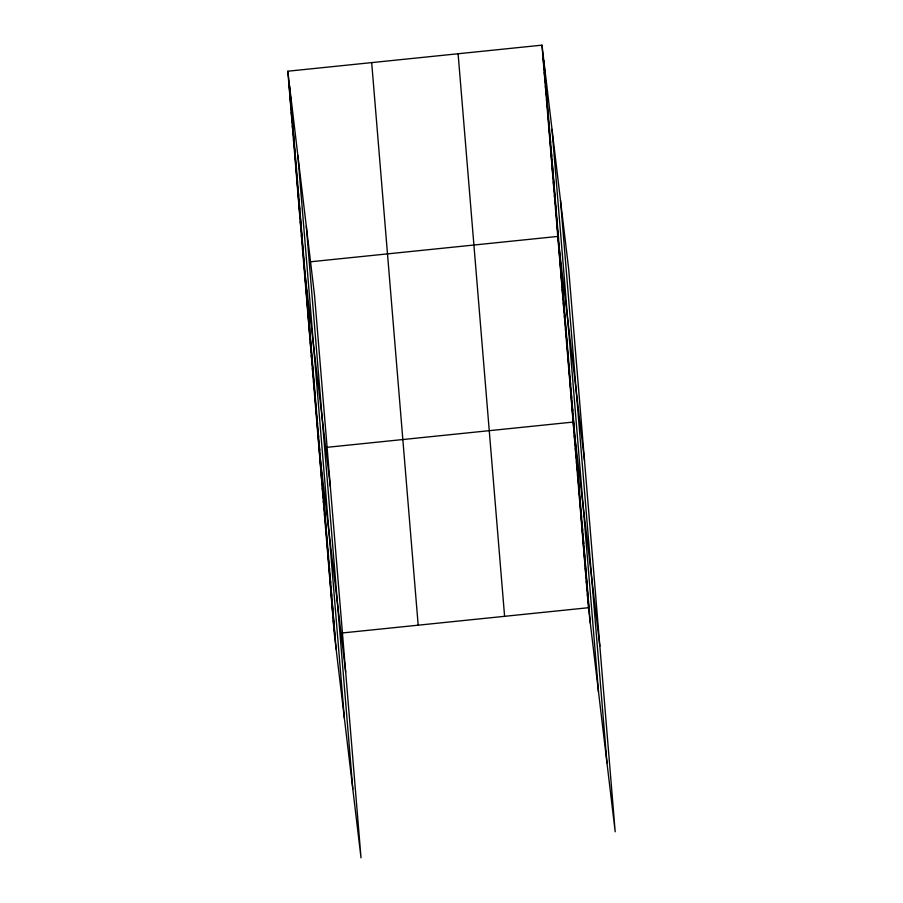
<?xml version="1.0" encoding="UTF-8"?>
<svg xmlns="http://www.w3.org/2000/svg" width="903" height="903" viewBox="0 0 903 903"><rect width="100%" height="100%" fill="white"/><g stroke="black" fill="none" stroke-linecap="round" stroke-linejoin="round"><path stroke-width="1.35" d="M287.809 71.213L314.537 295.281L361.019 857.85L334.302 633.782L287.809 71.213L541.981 45.15L568.698 269.218L615.191 831.787L588.463 607.719L541.981 45.15M310.609 261.768L557.783 236.428L584.501 460.485M325.949 447.425L573.123 422.073L599.84 646.13M341.3 633.071L588.463 607.719M543.109 58.808L544.949 74.249M544.238 72.477L546.078 87.907M545.367 86.135L547.207 101.576M546.496 99.804L548.335 115.234M547.624 113.462L549.464 128.892M548.753 127.12L550.593 142.561M549.882 140.789L551.722 156.219M551.011 154.447L552.85 169.888M552.139 168.116L553.979 183.546M553.268 181.774L555.108 197.204M554.397 195.432L556.237 210.873M555.526 209.101L557.365 224.531M556.654 222.759L558.494 238.2M558.878 249.679L560.718 265.121M559.973 262.942L561.813 278.384M561.068 276.205L562.908 291.635M562.163 289.468L564.003 304.898M563.258 302.731L565.109 318.161M564.364 315.982L566.204 331.424M565.459 329.245L567.298 344.675M566.553 342.508L568.393 357.938M567.648 355.771L569.488 371.201M568.743 369.022L570.583 384.464M569.838 382.285L571.678 397.726M570.933 395.548L572.773 410.978M572.028 408.811L573.868 424.241M574.218 435.325L576.058 450.766M575.313 448.588L577.152 464.029M576.419 461.851L578.259 477.281M577.514 475.113L579.354 490.543M578.609 488.376L580.448 503.806M579.703 501.628L581.543 517.069M580.798 514.891L582.638 530.332M581.893 528.153L583.733 543.583M582.988 541.416L584.828 556.846M584.083 554.679L585.923 570.109M585.178 567.931L587.018 583.372M586.273 581.193L588.113 596.635M587.368 594.456L589.207 609.886M288.937 84.882L290.789 100.312M290.077 98.54L291.917 113.981M291.206 112.209L293.046 127.639M292.335 125.867L294.175 141.297M293.464 139.525L295.304 154.966M294.592 153.194L296.432 168.624M295.721 166.852L297.561 182.293M296.85 180.521L298.69 195.951M297.979 194.179L299.819 209.609M299.107 207.837L300.947 223.278M300.236 221.506L302.076 236.936M301.365 235.164L303.205 250.605M302.494 248.833L304.334 264.263M303.622 262.491L330.34 486.559M304.717 275.754L306.557 291.184M305.812 289.016L307.652 304.446M306.907 302.268L308.747 317.709M308.002 315.531L309.842 330.972M309.097 328.794L310.937 344.224M310.192 342.056L312.032 357.486M311.287 355.319L313.138 370.749M312.393 368.571L314.233 384.012M313.488 381.834L315.328 397.264M314.583 395.096L316.422 410.526M315.678 408.359L317.517 423.789M316.772 421.611L318.612 437.052M317.867 434.874L319.707 450.315M318.962 448.136L345.68 672.204M320.057 461.399L321.897 476.829M321.152 474.662L322.992 490.092M322.247 487.913L324.087 503.355M323.342 501.176L325.182 516.618M324.448 514.439L326.288 529.869M325.543 527.702L327.383 543.132M326.638 540.965L328.478 556.395M327.733 554.216L329.572 569.658M328.827 567.479L330.667 582.92M329.922 580.742L331.762 596.172M331.017 594.005L332.857 609.435M332.112 607.267L333.952 622.698M333.207 620.519L335.047 635.96M560.481 200.364L606.974 762.933M552.026 129.434L598.52 692.003M543.82 60.58L590.314 623.149M458.103 53.751L504.596 616.32M371.686 62.612L418.179 625.181M306.32 226.439L352.813 788.996M297.866 155.497L344.359 718.066M289.66 86.654L336.142 649.223"/></g></svg>
